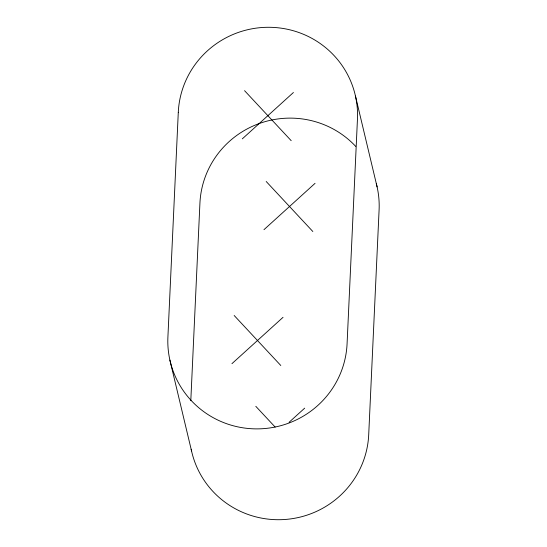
<?xml version="1.0" encoding="UTF-8"?>
<svg xmlns="http://www.w3.org/2000/svg" width="547" height="547" viewBox="0 0 547 547"><rect width="100%" height="100%" fill="white"/><g stroke="black" fill="none" stroke-linecap="round" stroke-linejoin="round"><path stroke-width="0.82" d="M190.8 400.698L199.928 203.128A89.756 88.306 -13.4 0 1 259.005 123.615A89.756 88.306 -13.4 0 1 355.748 146.439M242.328 138.842L293.418 92.505M263.969 229.672L315.058 183.334M231.942 363.666L283.031 317.328M289.096 422.284L304.672 408.158M244.557 90.665L291.195 140.682M266.198 181.495L312.836 231.511M234.164 315.489L280.802 365.505M255.805 406.318L275.141 427.057M355.461 96.074L377.102 186.903M169.898 360.097L191.539 450.926M191.183 449.265A89.756 88.306 -13.4 0 0 285.917 519.411A89.756 88.306 -13.4 0 0 368.712 434.701L379.098 209.877A89.756 88.306 -13.4 0 0 376.295 183.601M178.288 112.299L167.902 337.123A89.756 88.306 -13.4 0 0 253.405 428.821A89.756 88.306 -13.4 0 0 347.072 343.872L357.458 119.048A89.756 88.306 -13.4 0 0 271.955 27.35A89.756 88.306 -13.4 0 0 178.288 112.299"/></g></svg>
